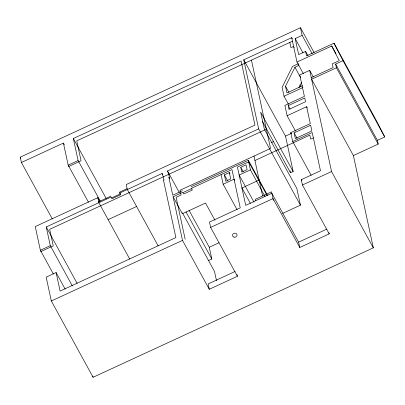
<?xml version="1.0" encoding="UTF-8"?>
<svg xmlns="http://www.w3.org/2000/svg" width="405" height="405" viewBox="0 0 405 405"><rect width="100%" height="100%" fill="white"/><g stroke="black" fill="none" stroke-linecap="round" stroke-linejoin="round"><path stroke-width="0.61" d="M302.606 85.713L286.953 92.942L285.505 86.24L294.931 67.235L298.834 65.428L298.581 64.243M298.966 87.632L301.416 82.691M52.275 218.882L21.404 162.496L20.25 157.155L300.485 27.727L314.103 52.604M21.404 162.496L63.423 143.087L64.329 144.747M100.212 200.936L78.114 160.577L73.346 138.505L241.091 61.033L254.937 125.115L126.233 184.553L127.312 189.54L158.183 245.926M282.655 213.374L300.429 205.163L258.658 128.876L243.739 59.808L291.711 37.655L292.314 38.758M308.018 55.824L305.598 51.405L298.652 54.609L295.189 38.591L302.135 35.382L300.485 27.727M292.481 41.214L76.763 140.844L81.071 160.78L68.501 166.587M88.472 202.201L68.192 165.159L78.114 160.577M65.164 289.109L56.098 272.545L46.17 277.131L51.324 300.981L93.094 377.273L373.324 247.845L353.383 155.55L378.199 144.089L377.389 140.353L384.75 136.951L375.759 119.475L333.988 43.183L306.56 55.855L305.598 51.405M303.37 73.715L296.981 62.041L331.72 45.993L335.958 53.733M298.45 63.651L292.496 66.4L282.103 87.348L284.026 96.248L288.562 104.536M313.323 76.996L309.693 70.359L299.766 74.945L304.403 96.395L284.882 105.406L287.115 115.734L295.589 131.21M378.199 144.089L336.428 67.797L335.623 64.061L342.984 60.664L384.75 136.951M311.273 77.659L333.107 67.574L332.297 63.833L339.248 60.623L331.72 45.993M336.428 67.797L311.617 79.258L353.383 155.55M284.026 96.248L302.975 87.5M288.208 105.634L304.747 97.995L305.557 101.731L289.013 109.375L288.208 105.634L290.02 108.95M99.898 201.563L97.782 197.696L35.25 226.577L40.363 250.249L53.364 273.993M98.663 201.791L110.874 196.152M127.119 188.649L119.475 192.178L120.174 193.448M72.358 285.97L50.291 245.668L46.251 226.977L111.066 197.043L111.993 198.739L120.594 194.764L119.667 193.069L162.051 173.492L162.658 174.601M182.432 190.704L172.738 195.18L168.875 177.299L169.725 178.853L168.728 174.226L167.508 170.971L258.658 128.876M287.115 115.734L306.631 106.718L307.238 107.821M111.8 197.848L120.401 193.873M266.379 129.225L49.668 229.316L53.242 245.865L40.672 251.672M311.151 175.264L292.688 141.542L290.765 132.643L310.286 123.626L306.631 106.718M271.37 142.631L273.669 141.568M262.278 121.171L290.512 172.743L293.159 171.523L285.505 136.1L291.215 133.463M294.091 132.87L310.635 125.231L311.865 130.926L295.321 138.566L294.091 132.87L297.118 138.399M40.363 250.249L50.291 245.668M108.14 219.631L136.591 206.494M191.033 186.73L248.341 160.264L267.71 195.645M173.087 196.784L182.776 192.309L183.703 194L192.309 190.031L191.378 188.335L231.979 169.584L240.246 207.856L209.476 222.067L210.63 227.402L237.396 276.286L209.269 289.276L182.508 240.393L173.087 196.784L182.366 213.739L205.527 203.042L214.939 220.229M292.688 141.542L312.209 132.526L320.476 170.799L301.29 179.663L302.444 184.999L329.204 233.882L299.761 247.485L272.995 198.602L210.63 227.402M183.359 192.4L191.96 188.426M254.937 160.496L309.86 135.133L310.716 139.092L313.364 137.867M229.346 172.56L230.728 178.969L225.767 181.263L224.385 174.854L229.346 172.56L229.954 173.664M240.762 167.29L246.053 164.845L247.09 169.649L241.8 172.095L240.762 167.29L243.182 171.71M248.341 160.264L250.417 169.877L239.168 175.071L253.996 202.161M237.062 209.668L223.135 184.24L234.055 179.197L234.662 180.301M259.159 180.033L241.957 187.976L250.376 203.356M51.324 300.981L182.508 240.393M302.444 184.999L331.558 171.553L309.693 70.359M208.54 260.526L211.815 259.013L209.279 247.263L219.024 242.762M235.092 271.477L208.119 283.935L209.269 289.276M299.761 247.485L298.606 242.144L326.921 229.068M335.623 64.061L377.389 140.353M302.135 35.382L312.123 53.627M295.189 38.591L302.975 52.812M294.202 47.501L293.6 46.403L290.952 47.623L289.833 42.434M294.931 67.235L300.677 77.725M299.766 84.939L300.677 86.604M285.505 86.24L288.831 92.315M331.558 171.553L373.324 247.845M290.765 132.643L291.372 133.751M243.739 59.808L285.505 136.1M301.29 179.663L301.892 180.762M293.159 171.523L260.673 112.185L264.328 129.094L296.814 188.431L300.429 205.163M298.606 242.144L271.841 193.261L245.703 205.335L237.436 167.062L248.685 161.868L267.148 195.59M250.417 169.877L264.946 196.415M224.385 174.854L227.711 180.934M167.508 170.971L179.314 192.532M188.998 210.225L209.279 247.263M186.006 211.876L211.815 259.013M182.63 213.243L214.508 271.471L216.498 280.675M73.346 138.505L106.338 198.764M129.732 259.068L98.855 202.682L97.782 197.696M20.25 157.155L20.858 158.259M46.251 226.977L77.122 283.363M333.988 43.183L342.984 60.664M291.711 37.655L296.981 62.041M328.951 232.698L329.204 233.882M290.117 170.915L290.512 172.743M251.454 60.163L270.53 148.448L180.043 190.244L181.081 195.048L176.119 197.341L185.156 239.173M273.375 200.343L271.537 191.838L255.423 199.28L255.732 200.703M253.986 156.092L262.602 195.964M221.059 174.626L223.135 184.24M237.011 274.509L237.396 276.286M182.139 212.671L182.366 213.739M164.02 180.22L163.266 176.747L162.051 173.492M163.417 179.82L175.897 237.573L60.097 291.058L56.098 272.545M63.423 143.087L68.192 165.159M92.826 376.042L93.094 377.273M234.009 237.112A2.293 1.995 -12.2 0 0 237.036 234.723A2.293 1.995 -12.2 0 0 233.32 233.731A2.293 1.995 -12.2 0 0 234.009 237.112"/></g></svg>
